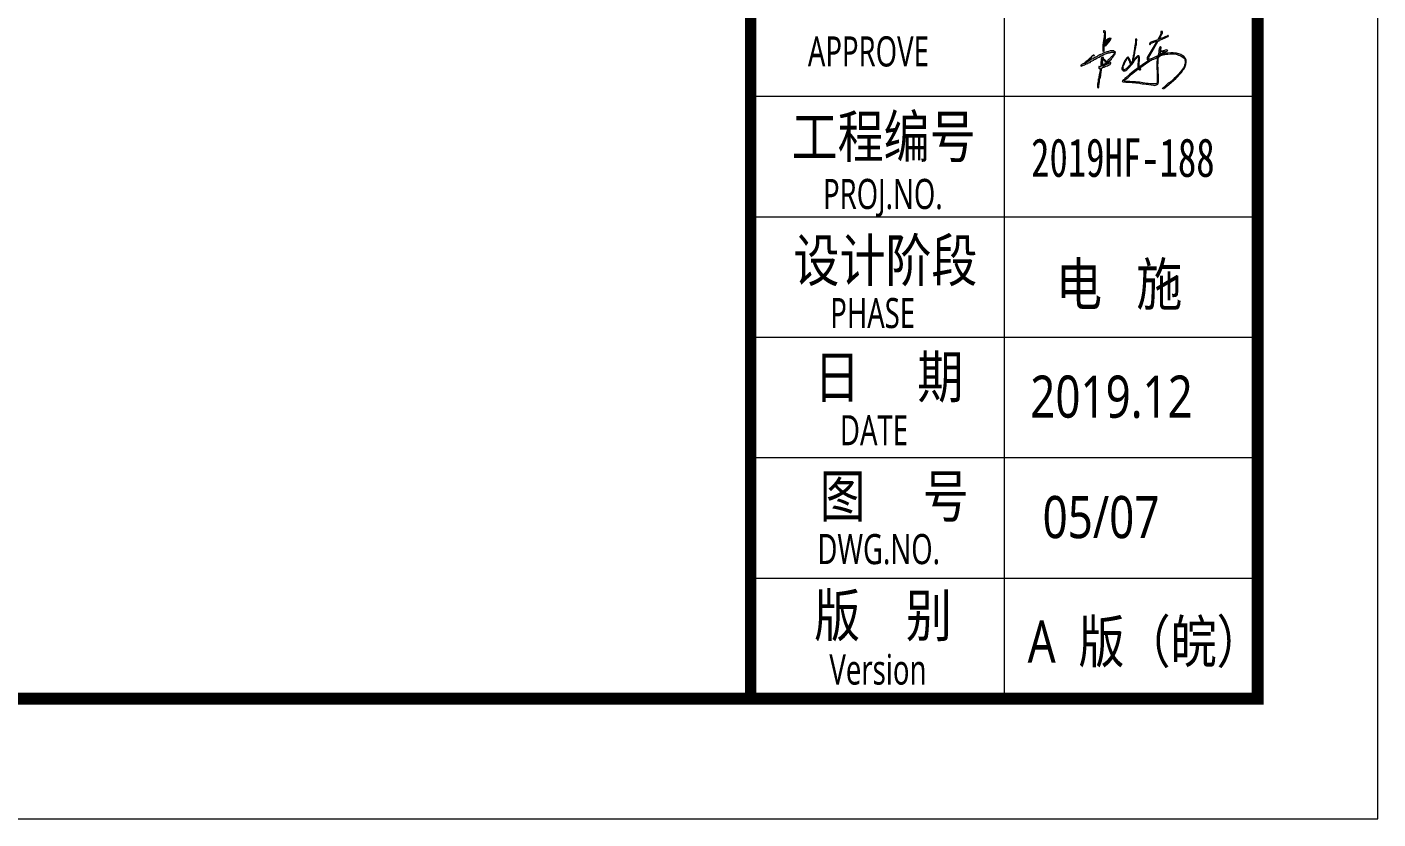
# Model space of a CAD drawing. Header units: inches. Extents: x -3272461 to -2504170, y 403793 to 1071042.
# Drawn here: x -2957529 to -2940702, y 638131 to 647993 of the extents above; entities that cross this region are included whole.
import ezdxf
from ezdxf.enums import TextEntityAlignment as Align

# ---------------------------------------------------------------- set-up
doc = ezdxf.new("R2010")
doc.units = ezdxf.units.IN
doc.header["$LTSCALE"] = 1000
doc.header["$MEASUREMENT"] = 0
doc.linetypes.add('LENGSHUI', pattern=[22, 20, -1, 0, -1])
doc.layers.get('0').update_dxf_attribs({"lineweight": 18})
for name, color, linetype, lineweight in [('0-TK', 4, 'Continuous', 18), ('00签名', 7, 'LENGSHUI', 18), ('PUB_TITLE', 153, 'Continuous', 18), ('图签文字', 4, 'Continuous', 18)]:
    doc.layers.add(name, color=color, linetype=linetype, lineweight=lineweight)
doc.styles.add('-黑体', font='', dxfattribs={"width": 0.7})
doc.styles.add('建筑图签-黑', font='', dxfattribs={"width": 0.7})
doc.styles.get('-黑体').set_extended_font_data('微软雅黑')
doc.styles.get('建筑图签-黑').set_extended_font_data('黑体')

msp = doc.modelspace()

# ---------------------------------------------------------------- hatches: boundary and pattern name
at = {"layer": '00签名', "linetype": 'Continuous'}
h = msp.add_hatch(color=256, dxfattribs=at)
edge = h.paths.add_edge_path(flags=0)
edge.add_arc((-2944113.8, 647697.3), 12.6, 162.8312, 244.10055, ccw=False)
edge.add_line((-2944125.8, 647701), (-2944125.8, 647726.5))
edge.add_line((-2944125.8, 647726.5), (-2944125.4, 647743.3))
edge.add_line((-2944125.4, 647743.3), (-2944125.4, 647766))
edge.add_line((-2944125.4, 647766), (-2944115.7, 647823.6))
edge.add_line((-2944115.7, 647823.6), (-2944106.5, 647870.1))
edge.add_line((-2944106.5, 647870.1), (-2944105.6, 647925.5))
edge.add_line((-2944105.6, 647925.5), (-2944108.7, 647928.6))
edge.add_line((-2944108.7, 647928.6), (-2944111.1, 647922.3))
edge.add_line((-2944111.1, 647922.3), (-2944116.6, 647923.1))
edge.add_line((-2944116.6, 647923.1), (-2944115.8, 647949.2))
edge.add_arc((-2944112.5, 647938), 11.7, 4.53423, 106.73752, ccw=False)
edge.add_line((-2944100.8, 647938.9), (-2944098.5, 647923.9))
edge.add_line((-2944098.5, 647923.9), (-2944099.2, 647863.9))
edge.add_line((-2944099.2, 647863.9), (-2944099.2, 647851.2))
edge.add_line((-2944099.2, 647851.2), (-2944105.6, 647824.4))
edge.add_line((-2944105.6, 647824.4), (-2944112.7, 647794.4))
edge.add_line((-2944112.7, 647794.4), (-2944112.8, 647792.5))
edge.add_line((-2944112.8, 647792.5), (-2944106.1, 647791.9))
edge.add_line((-2944106.1, 647791.9), (-2944100.2, 647807))
edge.add_line((-2944100.2, 647807), (-2944095.1, 647820.4))
edge.add_line((-2944095.1, 647820.4), (-2944087.8, 647829.7))
edge.add_line((-2944087.8, 647829.7), (-2944063, 647848.3))
edge.add_line((-2944063, 647848.3), (-2944038.5, 647856.9))
edge.add_line((-2944038.5, 647856.9), (-2944030, 647852.6))
edge.add_line((-2944030, 647852.6), (-2944038.9, 647828.2))
edge.add_line((-2944038.9, 647828.2), (-2944058.3, 647803))
edge.add_line((-2944058.3, 647803), (-2944083.1, 647776.7))
edge.add_line((-2944083.1, 647776.7), (-2944099.8, 647756.1))
edge.add_arc((-2944098.1, 647764.3), 8.36, 172.35772, 258.29772, ccw=False)
edge.add_line((-2944106.4, 647765.4), (-2944074.2, 647800.3))
edge.add_line((-2944074.2, 647800.3), (-2944067.2, 647811.5))
edge.add_line((-2944067.2, 647811.5), (-2944062.6, 647819.7))
edge.add_line((-2944062.6, 647819.7), (-2944059.5, 647826.3))
edge.add_line((-2944059.5, 647826.3), (-2944054.4, 647832.5))
edge.add_line((-2944054.4, 647832.5), (-2944048.2, 647837.1))
edge.add_line((-2944048.2, 647837.1), (-2944043.1, 647839.1))
edge.add_line((-2944043.1, 647839.1), (-2944043.7, 647840.8))
edge.add_line((-2944043.7, 647840.8), (-2944045.1, 647842.2))
edge.add_line((-2944045.1, 647842.2), (-2944047.7, 647842.9))
edge.add_line((-2944047.7, 647842.9), (-2944050.6, 647842.5))
edge.add_line((-2944050.6, 647842.5), (-2944054, 647840.5))
edge.add_line((-2944054, 647840.5), (-2944054.8, 647838.4))
edge.add_line((-2944054.8, 647838.4), (-2944056.7, 647835.9))
edge.add_line((-2944056.7, 647835.9), (-2944059.5, 647835.7))
edge.add_line((-2944059.5, 647835.7), (-2944064.1, 647835.7))
edge.add_line((-2944064.1, 647835.7), (-2944065.4, 647835.1))
edge.add_line((-2944065.4, 647835.1), (-2944065.4, 647833.2))
edge.add_line((-2944065.4, 647833.2), (-2944065.2, 647831.5))
edge.add_line((-2944065.2, 647831.5), (-2944066.2, 647829.8))
edge.add_line((-2944066.2, 647829.8), (-2944068.6, 647829.8))
edge.add_line((-2944068.6, 647829.8), (-2944070.9, 647830))
edge.add_line((-2944070.9, 647830), (-2944072.6, 647828.5))
edge.add_line((-2944072.6, 647828.5), (-2944074.7, 647825.1))
edge.add_line((-2944074.7, 647825.1), (-2944075.7, 647824.3))
edge.add_line((-2944075.7, 647824.3), (-2944077.2, 647823))
edge.add_line((-2944077.2, 647823), (-2944079.1, 647819.9))
edge.add_line((-2944079.1, 647819.9), (-2944081.2, 647818.2))
edge.add_line((-2944081.2, 647818.2), (-2944083.1, 647816.1))
edge.add_line((-2944083.1, 647816.1), (-2944084.6, 647814.4))
edge.add_line((-2944084.6, 647814.4), (-2944088.4, 647811.6))
edge.add_line((-2944088.4, 647811.6), (-2944089.9, 647809.7))
edge.add_line((-2944089.9, 647809.7), (-2944092.4, 647805.1))
edge.add_line((-2944092.4, 647805.1), (-2944093.3, 647803.6))
edge.add_line((-2944093.3, 647803.6), (-2944095.6, 647798.9))
edge.add_line((-2944095.6, 647798.9), (-2944097.3, 647793.2))
edge.add_line((-2944097.3, 647793.2), (-2944098.3, 647790.3))
edge.add_line((-2944098.3, 647790.3), (-2944098.7, 647787.3))
edge.add_line((-2944098.7, 647787.3), (-2944099.4, 647785.9))
edge.add_line((-2944099.4, 647785.9), (-2944116, 647785.6))
edge.add_line((-2944116, 647785.6), (-2944115, 647778.2))
edge.add_line((-2944115, 647778.2), (-2944115.5, 647772))
edge.add_line((-2944115.5, 647772), (-2944116.1, 647765))
edge.add_line((-2944116.1, 647765), (-2944115.8, 647761.2))
edge.add_line((-2944115.8, 647761.2), (-2944117.7, 647757.2))
edge.add_line((-2944117.7, 647757.2), (-2944118.5, 647754.5))
edge.add_line((-2944118.5, 647754.5), (-2944117.2, 647749.1))
edge.add_line((-2944117.2, 647749.1), (-2944116.9, 647745.9))
edge.add_line((-2944116.9, 647745.9), (-2944116.3, 647742.7))
edge.add_line((-2944116.3, 647742.7), (-2944115.8, 647740))
edge.add_line((-2944115.8, 647740), (-2944115, 647735.1))
edge.add_line((-2944115, 647735.1), (-2944115.8, 647730.6))
edge.add_line((-2944115.8, 647730.6), (-2944116.6, 647727.9))
edge.add_line((-2944116.6, 647727.9), (-2944118.5, 647724.4))
edge.add_line((-2944118.5, 647724.4), (-2944118.5, 647719.8))
edge.add_line((-2944118.5, 647719.8), (-2944118.5, 647715.8))
edge.add_line((-2944118.5, 647715.8), (-2944117.7, 647710.9))
edge.add_line((-2944117.7, 647710.9), (-2944117.2, 647705))
edge.add_line((-2944117.2, 647705), (-2944115.5, 647699.1))
edge.add_line((-2944115.5, 647699.1), (-2944115.3, 647693.2))
edge.add_line((-2944115.3, 647693.2), (-2944113.9, 647688.3))
edge.add_line((-2944113.9, 647688.3), (-2944115.5, 647686.2))
edge.add_line((-2944115.5, 647686.2), (-2944119.3, 647686))
for points in [[(-2943720.1, 647842.9), (-2943722.6, 647839.9), (-2943722.6, 647835.3), (-2943721.6, 647829.8), (-2943721.1, 647825.3), (-2943721.1, 647819.3), (-2943721.1, 647814.7), (-2943721.1, 647809.2), (-2943721.6, 647801.2), (-2943723.1, 647792.6), (-2943724.1, 647786.6), (-2943724.6, 647782.1), (-2943726.1, 647776), (-2943727.1, 647770), (-2943729.2, 647761), (-2943731.2, 647753.4), (-2943732.7, 647746.9), (-2943733.7, 647739.9), (-2943733.7, 647732.3), (-2943733.7, 647725.8), (-2943735.2, 647719.3), (-2943736.7, 647712.2), (-2943738.2, 647704.2), (-2943738.7, 647699.7), (-2943739.7, 647694.1), (-2943740.7, 647686.1), (-2943743.2, 647679.6), (-2943743.7, 647674.5), (-2943744.2, 647668), (-2943745.2, 647662.5), (-2943748.2, 647648.4), (-2943750, 647640.3), (-2943750, 647633.9), (-2943750.9, 647625.8), (-2943752.7, 647615.9), (-2943754.5, 647605.1), (-2943759.9, 647594.2), (-2943759.9, 647582.5), (-2943760.8, 647572.6), (-2943763.5, 647562.7), (-2943768, 647552.7), (-2943768, 647546.4), (-2943771.7, 647541.9), (-2943775.3, 647549.1), (-2943778.9, 647556.3), (-2943783.4, 647566.3), (-2943789.7, 647578), (-2943793.3, 647587.9), (-2943799.6, 647600.6), (-2943807.8, 647613.2), (-2943811.4, 647619.5), (-2943814.1, 647621.3), (-2943819.5, 647618.6), (-2943825.8, 647613.2), (-2943833.1, 647606.9), (-2943840.3, 647596.9), (-2943846.6, 647587), (-2943851.1, 647578.9), (-2943857.4, 647568.1), (-2943862, 647560.8), (-2943866.5, 647550.9), (-2943871.9, 647538.3), (-2943875.5, 647527.5), (-2943880, 647516.6), (-2943884.5, 647506.7), (-2943885.4, 647500.4), (-2943889, 647491.4), (-2943890.8, 647484.1), (-2943890.8, 647477.8), (-2943893.6, 647467.9), (-2943889.9, 647458.9), (-2943880, 647454.4), (-2943876.4, 647449), (-2943866.5, 647448.1), (-2943858.3, 647448.1), (-2943851.1, 647449), (-2943842.1, 647451.7), (-2943829.4, 647460.7), (-2943819.5, 647472.4), (-2943798.7, 647492.3), (-2943780.7, 647513.9), (-2943768, 647525.7), (-2943749.1, 647550.9), (-2943742.8, 647564.5), (-2943735.5, 647575.3), (-2943721.1, 647595.1), (-2943707.5, 647607.8), (-2943698.5, 647616.8), (-2943686.8, 647620.4), (-2943685.9, 647615.9), (-2943685.9, 647605.1), (-2943685.9, 647593.3), (-2943687.7, 647579.8), (-2943688.6, 647567.2), (-2943690.4, 647554.5), (-2943691.3, 647540.1), (-2943694, 647528.4), (-2943694, 647519.3), (-2943694, 647507.6), (-2943694.9, 647492.3), (-2943694.9, 647482.3), (-2943694.9, 647477.8), (-2943694, 647474.2), (-2943686.8, 647467.9), (-2943682.3, 647464.3), (-2943674.1, 647461.6), (-2943667.8, 647459.8), (-2943666, 647459.8), (-2943664.2, 647459.8), (-2943667.8, 647463.4), (-2943664.2, 647463.4), (-2943657.9, 647463.4), (-2943654.3, 647464.3), (-2943654.3, 647470.6), (-2943660.6, 647470.6), (-2943666, 647470.6), (-2943672.3, 647473.3), (-2943675.9, 647482.3), (-2943677.7, 647489.6), (-2943677.7, 647496.8), (-2943677.7, 647505.8), (-2943676.8, 647513.9), (-2943676.8, 647529.3), (-2943676.8, 647539.2), (-2943676.8, 647546.4), (-2943674.1, 647570.8), (-2943674.1, 647581.6), (-2943673.2, 647606), (-2943673.2, 647614.1), (-2943675.9, 647626.7), (-2943677.7, 647632.1), (-2943682.3, 647633), (-2943685.9, 647633), (-2943692.2, 647633), (-2943697.6, 647632.1), (-2943703, 647628.5), (-2943706.6, 647624.9), (-2943709.3, 647623.1), (-2943717.5, 647615), (-2943720.2, 647611.4), (-2943722, 647608.7), (-2943727.4, 647601.5), (-2943733.7, 647594.2), (-2943733.7, 647592.4), (-2943738.2, 647586.1), (-2943742.8, 647579.8), (-2943746.4, 647575.3), (-2943749.1, 647571.7), (-2943753.6, 647566.3), (-2943757.2, 647560.8), (-2943759.9, 647550.9), (-2943763.5, 647544.6), (-2943771.7, 647533.8), (-2943778, 647528.4), (-2943784.3, 647523.9), (-2943790.6, 647518.4), (-2943800.6, 647510.3), (-2943805.1, 647504.9), (-2943815, 647495.9), (-2943831.3, 647481.4), (-2943839.4, 647473.3), (-2943846.6, 647469.7), (-2943855.6, 647464.3), (-2943860.1, 647461.6), (-2943865.6, 647460.7), (-2943869.2, 647460.7), (-2943871.9, 647466.1), (-2943875.5, 647469.7), (-2943877.3, 647473.3), (-2943878.2, 647476.9), (-2943877.3, 647482.3), (-2943873.7, 647483.2), (-2943874.6, 647493.2), (-2943875.5, 647499.5), (-2943874.6, 647505.8), (-2943871, 647512.1), (-2943868.3, 647517.5), (-2943865.6, 647526.6), (-2943861.1, 647534.7), (-2943858.3, 647541), (-2943856.5, 647547.3), (-2943851.1, 647556.3), (-2943846.6, 647566.3), (-2943842.1, 647573.5), (-2943837.6, 647574.4), (-2943834.9, 647585.2), (-2943831.3, 647593.3), (-2943824.9, 647598.7), (-2943815.9, 647604.2), (-2943811.4, 647603.3), (-2943809.6, 647598.7), (-2943809.6, 647591.5), (-2943808.7, 647585.2), (-2943806, 647578), (-2943802.4, 647572.6), (-2943798.7, 647568.1), (-2943798.7, 647560.8), (-2943796.9, 647554.5), (-2943794.2, 647550.9), (-2943792.4, 647546.4), (-2943789.7, 647540.1), (-2943788.8, 647532.9), (-2943784.3, 647532), (-2943781.6, 647532), (-2943776, 647530.5), (-2943771.7, 647533.8), (-2943764.3, 647543.9), (-2943759.9, 647550.9), (-2943758.9, 647554.7), (-2943757.7, 647560.9), (-2943753.6, 647566.3), (-2943749.1, 647571.7), (-2943752.4, 647577.2), (-2943750.3, 647582.9), (-2943749.6, 647584.3), (-2943745.6, 647598.3), (-2943742.8, 647604.5), (-2943742.2, 647611.2), (-2943740.2, 647618.2), (-2943739.7, 647623.6), (-2943738.2, 647633.1), (-2943735.7, 647642.5), (-2943735.5, 647648.4), (-2943733.3, 647657.7), (-2943731.2, 647663.3), (-2943730.6, 647673), (-2943729.7, 647686.3), (-2943727.2, 647699.7), (-2943724.7, 647707.6), (-2943720.7, 647718.1), (-2943717.7, 647734.5), (-2943717, 647748.9), (-2943716.4, 647757.7), (-2943713.3, 647764.6), (-2943711.4, 647777.2), (-2943708.3, 647790.3), (-2943708.9, 647810.4), (-2943707, 647824.8), (-2943707, 647836.7), (-2943707, 647842.3)], [(-2943372.8, 647223.5), (-2943331.4, 647255.3), (-2943221.4, 647353), (-2943150.3, 647428.3), (-2943132.4, 647454.2), (-2943118.3, 647473.3), (-2943109.9, 647489.6), (-2943095.8, 647527.2), (-2943090.8, 647554.1), (-2943089.6, 647579.4), (-2943093.6, 647594), (-2943110.7, 647617.2), (-2943121.1, 647628.7), (-2943131.6, 647635.1), (-2943143.5, 647642.1), (-2943156, 647649.6), (-2943170.9, 647655), (-2943183.3, 647657.5), (-2943199.8, 647662.5), (-2943213.7, 647666), (-2943236.1, 647668.9), (-2943253.5, 647670.9), (-2943281.9, 647670.9), (-2943319.7, 647667.5), (-2943347.1, 647666), (-2943356.1, 647661), (-2943372.5, 647658), (-2943393.4, 647648.6), (-2943406.8, 647646.1), (-2943385.4, 647661), (-2943359, 647673.4), (-2943349.6, 647683.9), (-2943343.1, 647687.4), (-2943330.7, 647690.8), (-2943323.7, 647695.3), (-2943321.7, 647699.8), (-2943329.2, 647706.3), (-2943336.1, 647710.7), (-2943352.1, 647706.3), (-2943360.5, 647702.3), (-2943366, 647697.3), (-2943377.5, 647694.8), (-2943390.4, 647693.3), (-2943408.8, 647693.3), (-2943413.5, 647697.9), (-2943407.8, 647706.6), (-2943406.6, 647721.7), (-2943403.4, 647733), (-2943402.8, 647740.5), (-2943409.1, 647745.5), (-2943414.1, 647747.4), (-2943419.1, 647741.1), (-2943424.2, 647731.1), (-2943426.7, 647723.6), (-2943427.9, 647713.5), (-2943429.8, 647699.1), (-2943429.8, 647690.3), (-2943430.4, 647680.3), (-2943432.9, 647672.1), (-2943436.1, 647663.4), (-2943438, 647654.6), (-2943440.5, 647645.8), (-2943444.2, 647632), (-2943444.2, 647622.6), (-2943447.4, 647613.8), (-2943450.5, 647603.8), (-2943454.3, 647591.2), (-2943456.2, 647545.3), (-2943458.5, 647519.4), (-2943457.4, 647494.6), (-2943457.4, 647471), (-2943454, 647439.4), (-2943452.9, 647413.5), (-2943450.6, 647393.2), (-2943450.6, 647367.3), (-2943451.7, 647329), (-2943454, 647308.8), (-2943455.2, 647294.1), (-2943461.8, 647289.6), (-2943469.6, 647285.7), (-2943479.1, 647285.2), (-2943498.5, 647285.2), (-2943517.4, 647285.7), (-2943539.7, 647285.7), (-2943563.6, 647289.1), (-2943585.2, 647291.8), (-2943673.6, 647307.3), (-2943696.7, 647307.3), (-2943722.7, 647308.7), (-2943757, 647311.5), (-2943791.4, 647312.9), (-2943827.8, 647315), (-2943849.6, 647319.3), (-2943863.6, 647320.7), (-2943842.5, 647343.8), (-2943816.6, 647362), (-2943793.5, 647385.8), (-2943770.3, 647404.7), (-2943693.8, 647468.4), (-2943657.1, 647491.9), (-2943597.8, 647535.5), (-2943542, 647571.9), (-2943528.9, 647579.7), (-2943513.3, 647589.5), (-2943492.8, 647594.3), (-2943465.6, 647606.5), (-2943454.4, 647615.7), (-2943448.5, 647619.6), (-2943444.2, 647621.7), (-2943444.2, 647632.4), (-2943422.2, 647645.4), (-2943409.7, 647655.3), (-2943385.1, 647669.9), (-2943370.9, 647678.5), (-2943364.9, 647683.7), (-2943361, 647686.3), (-2943368.3, 647687.2), (-2943376.1, 647684.6), (-2943384.7, 647684.2), (-2943401.5, 647686.7), (-2943411, 647686.7), (-2943414.9, 647677.3), (-2943417, 647665.2), (-2943420.1, 647656.6), (-2943423.9, 647647.1), (-2943426.9, 647642.4), (-2943451.5, 647631.6), (-2943458.4, 647627.7), (-2943466.6, 647624.3), (-2943475.2, 647619.9), (-2943490.8, 647613.1), (-2943505, 647605.7), (-2943516.2, 647600.1), (-2943527.9, 647596.2), (-2943536.5, 647592.8), (-2943547.7, 647591.9), (-2943557.2, 647593.7), (-2943565.8, 647596.2), (-2943566.2, 647598.8), (-2943557.2, 647619.1), (-2943516.4, 647689.3), (-2943442.5, 647812.8), (-2943434.6, 647819.4), (-2943427.9, 647822.7), (-2943423.5, 647829), (-2943409.6, 647835.3), (-2943388.4, 647843), (-2943343.6, 647864.1), (-2943327.7, 647870.9), (-2943317.6, 647877.1), (-2943311.3, 647883.9), (-2943315.6, 647888.7), (-2943319, 647887.7), (-2943322.4, 647884.4), (-2943328.2, 647880), (-2943343.1, 647875.7), (-2943353.7, 647869.9), (-2943364.8, 647864.1), (-2943375.8, 647860.3), (-2943390.8, 647855.5), (-2943399, 647852.6), (-2943410.5, 647848.7), (-2943420.1, 647845.9), (-2943425.9, 647844.4), (-2943429.8, 647843.9), (-2943408.6, 647878.1), (-2943399.9, 647897.3), (-2943393.2, 647910.3), (-2943387.9, 647914.2), (-2943384.5, 647923.3), (-2943384.5, 647933), (-2943387.6, 647937.4), (-2943407.9, 647936), (-2943407, 647929.4), (-2943404.6, 647925.1), (-2943403.7, 647920.9), (-2943405.1, 647915.7), (-2943407, 647911.4), (-2943408.4, 647907.2), (-2943429.2, 647864.1), (-2943435.8, 647853.2), (-2943441.1, 647841.4), (-2943444.8, 647834.8), (-2943530, 647804), (-2943537.6, 647799.3), (-2943542.4, 647797.4), (-2943545.7, 647788.9), (-2943549.6, 647783.2), (-2943546, 647779.8), (-2943543, 647777.5), (-2943538.3, 647775.9), (-2943535, 647778.2), (-2943536, 647783.5), (-2943533.7, 647787.5), (-2943450.6, 647821.4), (-2943575.3, 647611.7), (-2943578.8, 647600.2), (-2943578.1, 647595), (-2943578.1, 647590.9), (-2943577.7, 647587.2), (-2943573.6, 647584.6), (-2943568.4, 647582.4), (-2943561.7, 647581.7), (-2943553.2, 647580.9), (-2943548.4, 647580.5), (-2943547.3, 647578.3), (-2943580.9, 647558.5), (-2943635.1, 647524), (-2943734.4, 647451.9), (-2943794.2, 647404), (-2943844.1, 647359.7), (-2943853.3, 647353), (-2943860, 647343.9), (-2943867.5, 647336.3), (-2943880, 647328), (-2943886.7, 647322.1), (-2943884.2, 647315.4), (-2943881.7, 647311.3), (-2943870.8, 647309.6), (-2943842.4, 647307.1), (-2943798.9, 647304.6), (-2943762.1, 647302.9), (-2943737.9, 647300.4), (-2943719.5, 647298.7), (-2943696.1, 647296.2), (-2943672.6, 647294.6), (-2943660.1, 647291.2), (-2943640.9, 647287), (-2943618.3, 647285.4), (-2943591.5, 647279.5), (-2943555.6, 647276.2), (-2943527.1, 647271.2), (-2943497.9, 647269.5), (-2943480.3, 647266.1), (-2943461.9, 647271.2), (-2943446, 647280.3), (-2943441, 647289.5), (-2943436.8, 647304.6), (-2943436.8, 647321.3), (-2943436, 647354.7), (-2943436, 647383.1), (-2943436.8, 647399.8), (-2943440.2, 647421.6), (-2943441, 647441.6), (-2943441, 647462.5), (-2943441, 647475.1), (-2943444.4, 647512.7), (-2943441.9, 647545.2), (-2943440.2, 647592.9), (-2943435.2, 647610.4), (-2943432.7, 647623.8), (-2943410.1, 647637.2), (-2943378.3, 647645.5), (-2943359.1, 647651.4), (-2943339, 647654.7), (-2943319.8, 647656.4), (-2943292.2, 647659.7), (-2943267.1, 647660.6), (-2943243.7, 647658.9), (-2943215.2, 647653.9), (-2943201.9, 647652.2), (-2943185.1, 647643.9), (-2943166.7, 647638), (-2943154.2, 647630.5), (-2943130.8, 647617.1), (-2943118.2, 647603.7), (-2943109.9, 647595.4), (-2943107.4, 647585.4), (-2943104.9, 647571.2), (-2943104.9, 647555.3), (-2943104.9, 647545.2), (-2943107.4, 647530.2), (-2943111.6, 647516.8), (-2943116.6, 647502.6), (-2943125.8, 647483.4), (-2943136.6, 647469.2), (-2943160.8, 647434.1), (-2943189.3, 647401.1), (-2943202.9, 647389.1), (-2943213.4, 647375.6), (-2943238.9, 647353), (-2943252.4, 647341), (-2943262.9, 647329), (-2943282.4, 647311), (-2943314, 647293), (-2943368, 647239), (-2943390.4, 647223.5)], [(-2944260.7, 647622.2), (-2944263.1, 647625.2), (-2944270.9, 647626.4), (-2944274.5, 647625.2), (-2944275.7, 647620.4), (-2944280.5, 647613.8), (-2944283.5, 647608.4), (-2944291.3, 647603.6), (-2944296.1, 647600), (-2944302.7, 647594.6), (-2944307.5, 647589.2), (-2944311.1, 647586.2), (-2944317.1, 647581.4), (-2944321.3, 647577.8), (-2944329.7, 647570.6), (-2944327.5, 647573.2), (-2944333.6, 647566.5), (-2944340.3, 647561.8), (-2944345.7, 647557.1), (-2944348.4, 647553), (-2944353.1, 647549.7), (-2944358.5, 647543.6), (-2944361.9, 647540.9), (-2944367.3, 647537.5), (-2944374, 647533.5), (-2944385.5, 647529.5), (-2944392.2, 647526.8), (-2944396.2, 647524.1), (-2944401, 647520), (-2944403, 647517.3), (-2944404.3, 647513.3), (-2944404.3, 647508.6), (-2944398.3, 647505.2), (-2944388.2, 647508.6), (-2944381.4, 647514), (-2944371.3, 647516.7), (-2944354.5, 647520.7), (-2944349.1, 647526.8), (-2944340.3, 647531.5), (-2944330.9, 647534.8), (-2944318.1, 647540.9), (-2944307.3, 647547), (-2944285.8, 647553), (-2944277, 647561.8), (-2944264.2, 647571.9), (-2944243.4, 647581.3), (-2944235.3, 647587.3), (-2944224.5, 647594.1), (-2944205, 647604.8), (-2944194.2, 647609.6), (-2944176.7, 647619), (-2944157.1, 647629.1), (-2944146.4, 647634.5), (-2944139, 647639.2), (-2944130.9, 647643.2), (-2944115.4, 647651.3), (-2944094.5, 647659.4), (-2944070.3, 647666.1), (-2944059.5, 647670.1), (-2944046.7, 647673.5), (-2944039.3, 647674.8), (-2944029.8, 647677.5), (-2944021.1, 647678.9), (-2944010.3, 647678.9), (-2943995.5, 647678.9), (-2943988.1, 647677.5), (-2943986.7, 647670.8), (-2943989.4, 647662.7), (-2943993.5, 647654.7), (-2943998.9, 647646.6), (-2944005.6, 647637.8), (-2944010.3, 647632.4), (-2944016.4, 647626.4), (-2944023.8, 647621), (-2944029.2, 647614.9), (-2944039.3, 647606.2), (-2944042.6, 647602.8), (-2944048, 647596.8), (-2944052.1, 647592.7), (-2944057.5, 647588), (-2944066.2, 647580.6), (-2944072.3, 647573.9), (-2944078.3, 647565.8), (-2944088.4, 647568.4), (-2944091.8, 647572.1), (-2944096.1, 647575.7), (-2944101.7, 647581.7), (-2944109, 647589), (-2944115.3, 647594), (-2944121.3, 647599.9), (-2944120, 647606.9), (-2944121.3, 647615.2), (-2944128.6, 647615.5), (-2944136.9, 647615.5), (-2944143.2, 647614.2), (-2944146.2, 647608.2), (-2944146.6, 647604.9), (-2944148.2, 647597.3), (-2944149.9, 647588), (-2944150.9, 647583.3), (-2944151.5, 647578), (-2944151.5, 647572.1), (-2944151.5, 647565.8), (-2944152.9, 647559.4), (-2944153.5, 647551.5), (-2944153.2, 647545.8), (-2944153.2, 647539.9), (-2944153.5, 647533.9), (-2944155.2, 647525.3), (-2944156.2, 647518.3), (-2944156.9, 647501.2), (-2944158.7, 647498.3), (-2944162.9, 647498.3), (-2944171.2, 647498.3), (-2944176, 647500), (-2944178.4, 647500), (-2944180.2, 647495.9), (-2944180.2, 647491.1), (-2944179, 647485.7), (-2944178.4, 647480.4), (-2944174.2, 647476.8), (-2944168.2, 647475.6), (-2944164.7, 647475), (-2944157.5, 647478.6), (-2944161.5, 647459.6), (-2944163.9, 647452), (-2944163.9, 647444.5), (-2944167.6, 647435.6), (-2944168.6, 647424.3), (-2944169.5, 647417.7), (-2944172.8, 647407.8), (-2944174.7, 647401.7), (-2944176.1, 647393.3), (-2944176.4, 647383.8), (-2944179.3, 647374.3), (-2944181.1, 647363.6), (-2944184.1, 647349.4), (-2944187.1, 647341.7), (-2944187.7, 647331), (-2944187.7, 647320.9), (-2944189.4, 647310.3), (-2944191.8, 647303.2), (-2944193, 647295.5), (-2944194.2, 647283), (-2944196, 647268.8), (-2944196.6, 647261.7), (-2944197.1, 647252.2), (-2944197.7, 647243.3), (-2944197.7, 647239.7), (-2944193.6, 647238.5), (-2944189.4, 647237.4), (-2944186.5, 647237.4), (-2944181.1, 647237.9), (-2944178.8, 647242.1), (-2944179.9, 647245.1), (-2944179.9, 647251), (-2944178.8, 647259.3), (-2944176.4, 647267.6), (-2944178.2, 647277.1), (-2944175.8, 647286.6), (-2944172.8, 647308.5), (-2944172.8, 647319.2), (-2944169.3, 647329.2), (-2944166.3, 647348.8), (-2944160.4, 647363), (-2944159.2, 647370.7), (-2944156.8, 647379), (-2944155.6, 647389.1), (-2944154.4, 647398), (-2944152.7, 647412.8), (-2944151.5, 647424.1), (-2944151.5, 647431.8), (-2944146.1, 647456.7), (-2944145.5, 647469.2), (-2944143.2, 647478), (-2944140.8, 647481.6), (-2944135.4, 647487.5), (-2944128.9, 647489.9), (-2944114.7, 647494.6), (-2944104.6, 647498.8), (-2944086.8, 647505.9), (-2944072, 647511.8), (-2944060.7, 647517.8), (-2944047.7, 647523.1), (-2944038.8, 647528.4), (-2944034.6, 647533.8), (-2944028.1, 647541.5), (-2944028.1, 647546.2), (-2944032.2, 647552.7), (-2944038.2, 647557.5), (-2944041.1, 647559.9), (-2944049.4, 647562.2), (-2944054.2, 647562.2), (-2944058.9, 647562.2), (-2944067.2, 647559.9), (-2944072.6, 647554.5), (-2944074.3, 647552.1), (-2944075.5, 647550.4), (-2944071.4, 647547.4), (-2944067.2, 647545.6), (-2944063.7, 647543.8), (-2944057.1, 647543.8), (-2944053.6, 647546.2), (-2944051.8, 647546.2), (-2944050, 647545), (-2944049.4, 647543.3), (-2944055.4, 647540.3), (-2944058.3, 647538.5), (-2944061.9, 647536.7), (-2944068.4, 647533.8), (-2944075.5, 647530.2), (-2944079.1, 647529), (-2944085, 647526.7), (-2944090.4, 647524.3), (-2944095.1, 647522.5), (-2944102.8, 647516.6), (-2944108.2, 647513), (-2944111.7, 647510.7), (-2944116.5, 647508.3), (-2944121.2, 647505.9), (-2944124.8, 647504.7), (-2944128.9, 647502.9), (-2944127.1, 647505.5), (-2944122.8, 647508.6), (-2944118.4, 647512.3), (-2944116, 647514.2), (-2944103.9, 647522.7), (-2944098.6, 647527.4), (-2944092.3, 647531.6), (-2944086.5, 647536.3), (-2944079.2, 647542.6), (-2944077.1, 647547.4), (-2944083.4, 647554.7), (-2944088.1, 647557.9), (-2944093.9, 647561.5), (-2944100.2, 647565.2), (-2944106, 647571), (-2944110.7, 647575.7), (-2944115.9, 647581), (-2944121.7, 647586.2), (-2944125.4, 647589.9), (-2944130.7, 647596.2), (-2944132.8, 647596.2), (-2944132.8, 647589.9), (-2944133.8, 647583.1), (-2944134.9, 647575.2), (-2944135.9, 647569.9), (-2944136.4, 647561), (-2944136.4, 647552.1), (-2944137, 647544.7), (-2944138.5, 647535.8), (-2944139.1, 647529), (-2944140.6, 647521.6), (-2944141.7, 647517.4), (-2944142.2, 647515.3), (-2944139.6, 647511.1), (-2944139.1, 647508.5), (-2944139.6, 647506.4), (-2944134.9, 647513.8), (-2944124.9, 647525.3), (-2944119.6, 647530.6), (-2944110.7, 647531.6), (-2944099.1, 647540.5), (-2944095.5, 647545.3), (-2944091.3, 647549.5), (-2944088.1, 647554.2), (-2944086.5, 647556.3), (-2944075.5, 647546.8), (-2944058.2, 647564.7), (-2944022.5, 647592.7), (-2944017.3, 647602.3), (-2944012.9, 647609.8), (-2944006.2, 647619.4), (-2943996.5, 647629.8), (-2943986.1, 647641), (-2943980.9, 647651.4), (-2943976.4, 647660.3), (-2943974.9, 647667), (-2943973.4, 647679.7), (-2943975.7, 647685.6), (-2943982.4, 647689.3), (-2943992.8, 647694.5), (-2943995.8, 647696.8), (-2944003.2, 647698.2), (-2944018.8, 647698.2), (-2944029.2, 647696.8), (-2944036.7, 647694.5), (-2944056.8, 647687.1), (-2944065.7, 647685.6), (-2944079.8, 647682.6), (-2944088.8, 647678.9), (-2944102.9, 647674.5), (-2944120, 647669.2), (-2944126.7, 647666.3), (-2944132.7, 647662.6), (-2944143.1, 647656.6), (-2944157.2, 647650.7), (-2944163.2, 647648.4), (-2944170.6, 647646.2), (-2944176.6, 647644), (-2944185.5, 647637.3), (-2944194.4, 647632.1), (-2944201.9, 647627.6), (-2944210, 647623.1), (-2944219, 647617.9), (-2944227.9, 647614.2), (-2944241.3, 647603.8), (-2944248, 647600.8), (-2944255.4, 647597.9), (-2944272.5, 647591.2), (-2944281.5, 647583), (-2944288.2, 647579.3), (-2944294.9, 647574.8), (-2944298.6, 647572.6), (-2944309, 647566.6), (-2944317.2, 647562.9), (-2944326.1, 647557), (-2944334.3, 647551), (-2944340.2, 647548.1), (-2944349.9, 647542.1), (-2944357.4, 647537.6), (-2944325.4, 647562.2), (-2944309.7, 647576.3), (-2944303, 647581.5), (-2944294.9, 647587.5)], [(-2944251.8, 647636.2), (-2944251.8, 647639.3), (-2944252, 647642.3), (-2944249.2, 647644.4), (-2944245.7, 647646.1), (-2944243.1, 647646.1), (-2944240, 647643.3), (-2944239, 647641.1), (-2944239, 647638.3), (-2944240.5, 647635.3), (-2944244.2, 647634.3), (-2944246.8, 647634.3), (-2944250.1, 647632.7)]]:
    msp.add_hatch(color=256, dxfattribs=at).paths.add_polyline_path(points, flags=0)

# ---------------------------------------------------------------- linework, layer by layer
at = {"layer": '0-TK'}
msp.add_lwpolyline([(-2948516.4, 639630.6, 144, 144, 0), (-2948516.4, 699630.6, 144, 144, 0)], format="xyseb", dxfattribs=at)
at = {"layer": '00签名', "linetype": 'Continuous'}
msp.add_lwpolyline([(-2944119.3, 647686, -0.3702553), (-2944125.8, 647701), (-2944125.8, 647726.5), (-2944125.4, 647743.3), (-2944125.4, 647766), (-2944115.7, 647823.6), (-2944106.5, 647870.1), (-2944105.6, 647925.5), (-2944108.7, 647928.6), (-2944111.1, 647922.3), (-2944116.6, 647923.1), (-2944115.8, 647949.2, -0.4780648), (-2944100.8, 647938.9), (-2944098.5, 647923.9), (-2944099.2, 647863.9), (-2944099.2, 647851.2), (-2944105.6, 647824.4), (-2944112.7, 647794.4), (-2944112.8, 647792.5), (-2944106.1, 647791.9), (-2944100.2, 647807), (-2944095.1, 647820.4), (-2944087.8, 647829.7), (-2944063, 647848.3), (-2944038.5, 647856.9), (-2944030, 647852.6), (-2944038.9, 647828.2), (-2944058.3, 647803), (-2944083.1, 647776.7), (-2944099.8, 647756.1, -0.3936081), (-2944106.4, 647765.4), (-2944074.2, 647800.3), (-2944067.2, 647811.5), (-2944062.6, 647819.7), (-2944059.5, 647826.3), (-2944054.4, 647832.5), (-2944048.2, 647837.1), (-2944043.1, 647839.1), (-2944043.7, 647840.8), (-2944045.1, 647842.2), (-2944047.7, 647842.9), (-2944050.6, 647842.5), (-2944054, 647840.5), (-2944054.8, 647838.4), (-2944056.7, 647835.9), (-2944059.5, 647835.7), (-2944064.1, 647835.7), (-2944065.4, 647835.1), (-2944065.4, 647833.2), (-2944065.2, 647831.5), (-2944066.2, 647829.8), (-2944068.6, 647829.8), (-2944070.9, 647830), (-2944072.6, 647828.5), (-2944074.7, 647825.1), (-2944075.7, 647824.3), (-2944077.2, 647823), (-2944079.1, 647819.9), (-2944081.2, 647818.2), (-2944083.1, 647816.1), (-2944084.6, 647814.4), (-2944088.4, 647811.6), (-2944089.9, 647809.7), (-2944092.4, 647805.1), (-2944093.3, 647803.6), (-2944095.6, 647798.9), (-2944097.3, 647793.2), (-2944098.3, 647790.3), (-2944098.7, 647787.3), (-2944099.4, 647785.9), (-2944116, 647785.6), (-2944115, 647778.2), (-2944115.5, 647772), (-2944116.1, 647765), (-2944115.8, 647761.2), (-2944117.7, 647757.2), (-2944118.5, 647754.5), (-2944117.2, 647749.1), (-2944116.9, 647745.9), (-2944116.3, 647742.7), (-2944115.8, 647740), (-2944115, 647735.1), (-2944115.8, 647730.6), (-2944116.6, 647727.9), (-2944118.5, 647724.4), (-2944118.5, 647719.8), (-2944118.5, 647715.8), (-2944117.7, 647710.9), (-2944117.2, 647705), (-2944115.5, 647699.1), (-2944115.3, 647693.2), (-2944113.9, 647688.3), (-2944115.5, 647686.2)], format="xyb", close=True, dxfattribs=at)
for points in [[(-2943720.1, 647842.9), (-2943722.6, 647839.9), (-2943722.6, 647835.3), (-2943721.6, 647829.8), (-2943721.1, 647825.3), (-2943721.1, 647819.3), (-2943721.1, 647814.7), (-2943721.1, 647809.2), (-2943721.6, 647801.2), (-2943723.1, 647792.6), (-2943724.1, 647786.6), (-2943724.6, 647782.1), (-2943726.1, 647776), (-2943727.1, 647770), (-2943729.2, 647761), (-2943731.2, 647753.4), (-2943732.7, 647746.9), (-2943733.7, 647739.9), (-2943733.7, 647732.3), (-2943733.7, 647725.8), (-2943735.2, 647719.3), (-2943736.7, 647712.2), (-2943738.2, 647704.2), (-2943738.7, 647699.7), (-2943739.7, 647694.1), (-2943740.7, 647686.1), (-2943743.2, 647679.6), (-2943743.7, 647674.5), (-2943744.2, 647668), (-2943745.2, 647662.5), (-2943748.2, 647648.4), (-2943750, 647640.3), (-2943750, 647633.9), (-2943750.9, 647625.8), (-2943752.7, 647615.9), (-2943754.5, 647605.1), (-2943759.9, 647594.2), (-2943759.9, 647582.5), (-2943760.8, 647572.6), (-2943763.5, 647562.7), (-2943768, 647552.7), (-2943768, 647546.4), (-2943771.7, 647541.9), (-2943775.3, 647549.1), (-2943778.9, 647556.3), (-2943783.4, 647566.3), (-2943789.7, 647578), (-2943793.3, 647587.9), (-2943799.6, 647600.6), (-2943807.8, 647613.2), (-2943811.4, 647619.5), (-2943814.1, 647621.3), (-2943819.5, 647618.6), (-2943825.8, 647613.2), (-2943833.1, 647606.9), (-2943840.3, 647596.9), (-2943846.6, 647587), (-2943851.1, 647578.9), (-2943857.4, 647568.1), (-2943862, 647560.8), (-2943866.5, 647550.9), (-2943871.9, 647538.3), (-2943875.5, 647527.5), (-2943880, 647516.6), (-2943884.5, 647506.7), (-2943885.4, 647500.4), (-2943889, 647491.4), (-2943890.8, 647484.1), (-2943890.8, 647477.8), (-2943893.6, 647467.9), (-2943889.9, 647458.9), (-2943880, 647454.4), (-2943876.4, 647449), (-2943866.5, 647448.1), (-2943858.3, 647448.1), (-2943851.1, 647449), (-2943842.1, 647451.7), (-2943829.4, 647460.7), (-2943819.5, 647472.4), (-2943798.7, 647492.3), (-2943780.7, 647513.9), (-2943768, 647525.7), (-2943749.1, 647550.9), (-2943742.8, 647564.5), (-2943735.5, 647575.3), (-2943721.1, 647595.1), (-2943707.5, 647607.8), (-2943698.5, 647616.8), (-2943686.8, 647620.4), (-2943685.9, 647615.9), (-2943685.9, 647605.1), (-2943685.9, 647593.3), (-2943687.7, 647579.8), (-2943688.6, 647567.2), (-2943690.4, 647554.5), (-2943691.3, 647540.1), (-2943694, 647528.4), (-2943694, 647519.3), (-2943694, 647507.6), (-2943694.9, 647492.3), (-2943694.9, 647482.3), (-2943694.9, 647477.8), (-2943694, 647474.2), (-2943686.8, 647467.9), (-2943682.3, 647464.3), (-2943674.1, 647461.6), (-2943667.8, 647459.8), (-2943666, 647459.8), (-2943664.2, 647459.8), (-2943667.8, 647463.4), (-2943664.2, 647463.4), (-2943657.9, 647463.4), (-2943654.3, 647464.3), (-2943654.3, 647470.6), (-2943660.6, 647470.6), (-2943666, 647470.6), (-2943672.3, 647473.3), (-2943675.9, 647482.3), (-2943677.7, 647489.6), (-2943677.7, 647496.8), (-2943677.7, 647505.8), (-2943676.8, 647513.9), (-2943676.8, 647529.3), (-2943676.8, 647539.2), (-2943676.8, 647546.4), (-2943674.1, 647570.8), (-2943674.1, 647581.6), (-2943673.2, 647606), (-2943673.2, 647614.1), (-2943675.9, 647626.7), (-2943677.7, 647632.1), (-2943682.3, 647633), (-2943685.9, 647633), (-2943692.2, 647633), (-2943697.6, 647632.1), (-2943703, 647628.5), (-2943706.6, 647624.9), (-2943709.3, 647623.1), (-2943717.5, 647615), (-2943720.2, 647611.4), (-2943722, 647608.7), (-2943727.4, 647601.5), (-2943733.7, 647594.2), (-2943733.7, 647592.4), (-2943738.2, 647586.1), (-2943742.8, 647579.8), (-2943746.4, 647575.3), (-2943749.1, 647571.7), (-2943753.6, 647566.3), (-2943757.2, 647560.8), (-2943759.9, 647550.9), (-2943763.5, 647544.6), (-2943771.7, 647533.8), (-2943778, 647528.4), (-2943784.3, 647523.9), (-2943790.6, 647518.4), (-2943800.6, 647510.3), (-2943805.1, 647504.9), (-2943815, 647495.9), (-2943831.3, 647481.4), (-2943839.4, 647473.3), (-2943846.6, 647469.7), (-2943855.6, 647464.3), (-2943860.1, 647461.6), (-2943865.6, 647460.7), (-2943869.2, 647460.7), (-2943871.9, 647466.1), (-2943875.5, 647469.7), (-2943877.3, 647473.3), (-2943878.2, 647476.9), (-2943877.3, 647482.3), (-2943873.7, 647483.2), (-2943874.6, 647493.2), (-2943875.5, 647499.5), (-2943874.6, 647505.8), (-2943871, 647512.1), (-2943868.3, 647517.5), (-2943865.6, 647526.6), (-2943861.1, 647534.7), (-2943858.3, 647541), (-2943856.5, 647547.3), (-2943851.1, 647556.3), (-2943846.6, 647566.3), (-2943842.1, 647573.5), (-2943837.6, 647574.4), (-2943834.9, 647585.2), (-2943831.3, 647593.3), (-2943824.9, 647598.7), (-2943815.9, 647604.2), (-2943811.4, 647603.3), (-2943809.6, 647598.7), (-2943809.6, 647591.5), (-2943808.7, 647585.2), (-2943806, 647578), (-2943802.4, 647572.6), (-2943798.7, 647568.1), (-2943798.7, 647560.8), (-2943796.9, 647554.5), (-2943794.2, 647550.9), (-2943792.4, 647546.4), (-2943789.7, 647540.1), (-2943788.8, 647532.9), (-2943784.3, 647532), (-2943781.6, 647532), (-2943776, 647530.5), (-2943771.7, 647533.8), (-2943764.3, 647543.9), (-2943759.9, 647550.9), (-2943758.9, 647554.7), (-2943757.7, 647560.9), (-2943753.6, 647566.3), (-2943749.1, 647571.7), (-2943752.4, 647577.2), (-2943750.3, 647582.9), (-2943749.6, 647584.3), (-2943745.6, 647598.3), (-2943742.8, 647604.5), (-2943742.2, 647611.2), (-2943740.2, 647618.2), (-2943739.7, 647623.6), (-2943738.2, 647633.1), (-2943735.7, 647642.5), (-2943735.5, 647648.4), (-2943733.3, 647657.7), (-2943731.2, 647663.3), (-2943730.6, 647673), (-2943729.7, 647686.3), (-2943727.2, 647699.7), (-2943724.7, 647707.6), (-2943720.7, 647718.1), (-2943717.7, 647734.5), (-2943717, 647748.9), (-2943716.4, 647757.7), (-2943713.3, 647764.6), (-2943711.4, 647777.2), (-2943708.3, 647790.3), (-2943708.9, 647810.4), (-2943707, 647824.8), (-2943707, 647836.7), (-2943707, 647842.3)], [(-2944260.7, 647622.2), (-2944263.1, 647625.2), (-2944270.9, 647626.4), (-2944274.5, 647625.2), (-2944275.7, 647620.4), (-2944280.5, 647613.8), (-2944283.5, 647608.4), (-2944291.3, 647603.6), (-2944296.1, 647600), (-2944302.7, 647594.6), (-2944307.5, 647589.2), (-2944311.1, 647586.2), (-2944317.1, 647581.4), (-2944321.3, 647577.8), (-2944329.7, 647570.6), (-2944327.5, 647573.2), (-2944333.6, 647566.5), (-2944340.3, 647561.8), (-2944345.7, 647557.1), (-2944348.4, 647553), (-2944353.1, 647549.7), (-2944358.5, 647543.6), (-2944361.9, 647540.9), (-2944367.3, 647537.5), (-2944374, 647533.5), (-2944385.5, 647529.5), (-2944392.2, 647526.8), (-2944396.2, 647524.1), (-2944401, 647520), (-2944403, 647517.3), (-2944404.3, 647513.3), (-2944404.3, 647508.6), (-2944398.3, 647505.2), (-2944388.2, 647508.6), (-2944381.4, 647514), (-2944371.3, 647516.7), (-2944354.5, 647520.7), (-2944349.1, 647526.8), (-2944340.3, 647531.5), (-2944330.9, 647534.8), (-2944318.1, 647540.9), (-2944307.3, 647547), (-2944285.8, 647553), (-2944277, 647561.8), (-2944264.2, 647571.9), (-2944243.4, 647581.3), (-2944235.3, 647587.3), (-2944224.5, 647594.1), (-2944205, 647604.8), (-2944194.2, 647609.6), (-2944176.7, 647619), (-2944157.1, 647629.1), (-2944146.4, 647634.5), (-2944139, 647639.2), (-2944130.9, 647643.2), (-2944115.4, 647651.3), (-2944094.5, 647659.4), (-2944070.3, 647666.1), (-2944059.5, 647670.1), (-2944046.7, 647673.5), (-2944039.3, 647674.8), (-2944029.8, 647677.5), (-2944021.1, 647678.9), (-2944010.3, 647678.9), (-2943995.5, 647678.9), (-2943988.1, 647677.5), (-2943986.7, 647670.8), (-2943989.4, 647662.7), (-2943993.5, 647654.7), (-2943998.9, 647646.6), (-2944005.6, 647637.8), (-2944010.3, 647632.4), (-2944016.4, 647626.4), (-2944023.8, 647621), (-2944029.2, 647614.9), (-2944039.3, 647606.2), (-2944042.6, 647602.8), (-2944048, 647596.8), (-2944052.1, 647592.7), (-2944057.5, 647588), (-2944066.2, 647580.6), (-2944072.3, 647573.9), (-2944078.3, 647565.8), (-2944088.4, 647568.4), (-2944091.8, 647572.1), (-2944096.1, 647575.7), (-2944101.7, 647581.7), (-2944109, 647589), (-2944115.3, 647594), (-2944121.3, 647599.9), (-2944120, 647606.9), (-2944121.3, 647615.2), (-2944128.6, 647615.5), (-2944136.9, 647615.5), (-2944143.2, 647614.2), (-2944146.2, 647608.2), (-2944146.6, 647604.9), (-2944148.2, 647597.3), (-2944149.9, 647588), (-2944150.9, 647583.3), (-2944151.5, 647578), (-2944151.5, 647572.1), (-2944151.5, 647565.8), (-2944152.9, 647559.4), (-2944153.5, 647551.5), (-2944153.2, 647545.8), (-2944153.2, 647539.9), (-2944153.5, 647533.9), (-2944155.2, 647525.3), (-2944156.2, 647518.3), (-2944156.9, 647501.2), (-2944158.7, 647498.3), (-2944162.9, 647498.3), (-2944171.2, 647498.3), (-2944176, 647500), (-2944178.4, 647500), (-2944180.2, 647495.9), (-2944180.2, 647491.1), (-2944179, 647485.7), (-2944178.4, 647480.4), (-2944174.2, 647476.8), (-2944168.2, 647475.6), (-2944164.7, 647475), (-2944157.5, 647478.6), (-2944161.5, 647459.6), (-2944163.9, 647452), (-2944163.9, 647444.5), (-2944167.6, 647435.6), (-2944168.6, 647424.3), (-2944169.5, 647417.7), (-2944172.8, 647407.8), (-2944174.7, 647401.7), (-2944176.1, 647393.3), (-2944176.4, 647383.8), (-2944179.3, 647374.3), (-2944181.1, 647363.6), (-2944184.1, 647349.4), (-2944187.1, 647341.7), (-2944187.7, 647331), (-2944187.7, 647320.9), (-2944189.4, 647310.3), (-2944191.8, 647303.2), (-2944193, 647295.5), (-2944194.2, 647283), (-2944196, 647268.8), (-2944196.6, 647261.7), (-2944197.1, 647252.2), (-2944197.7, 647243.3), (-2944197.7, 647239.7), (-2944193.6, 647238.5), (-2944189.4, 647237.4), (-2944186.5, 647237.4), (-2944181.1, 647237.9), (-2944178.8, 647242.1), (-2944179.9, 647245.1), (-2944179.9, 647251), (-2944178.8, 647259.3), (-2944176.4, 647267.6), (-2944178.2, 647277.1), (-2944175.8, 647286.6), (-2944172.8, 647308.5), (-2944172.8, 647319.2), (-2944169.3, 647329.2), (-2944166.3, 647348.8), (-2944160.4, 647363), (-2944159.2, 647370.7), (-2944156.8, 647379), (-2944155.6, 647389.1), (-2944154.4, 647398), (-2944152.7, 647412.8), (-2944151.5, 647424.1), (-2944151.5, 647431.8), (-2944146.1, 647456.7), (-2944145.5, 647469.2), (-2944143.2, 647478), (-2944140.8, 647481.6), (-2944135.4, 647487.5), (-2944128.9, 647489.9), (-2944114.7, 647494.6), (-2944104.6, 647498.8), (-2944086.8, 647505.9), (-2944072, 647511.8), (-2944060.7, 647517.8), (-2944047.7, 647523.1), (-2944038.8, 647528.4), (-2944034.6, 647533.8), (-2944028.1, 647541.5), (-2944028.1, 647546.2), (-2944032.2, 647552.7), (-2944038.2, 647557.5), (-2944041.1, 647559.9), (-2944049.4, 647562.2), (-2944054.2, 647562.2), (-2944058.9, 647562.2), (-2944067.2, 647559.9), (-2944072.6, 647554.5), (-2944074.3, 647552.1), (-2944075.5, 647550.4), (-2944071.4, 647547.4), (-2944067.2, 647545.6), (-2944063.7, 647543.8), (-2944057.1, 647543.8), (-2944053.6, 647546.2), (-2944051.8, 647546.2), (-2944050, 647545), (-2944049.4, 647543.3), (-2944055.4, 647540.3), (-2944058.3, 647538.5), (-2944061.9, 647536.7), (-2944068.4, 647533.8), (-2944075.5, 647530.2), (-2944079.1, 647529), (-2944085, 647526.7), (-2944090.4, 647524.3), (-2944095.1, 647522.5), (-2944102.8, 647516.6), (-2944108.2, 647513), (-2944111.7, 647510.7), (-2944116.5, 647508.3), (-2944121.2, 647505.9), (-2944124.8, 647504.7), (-2944128.9, 647502.9), (-2944127.1, 647505.5), (-2944122.8, 647508.6), (-2944118.4, 647512.3), (-2944116, 647514.2), (-2944103.9, 647522.7), (-2944098.6, 647527.4), (-2944092.3, 647531.6), (-2944086.5, 647536.3), (-2944079.2, 647542.6), (-2944077.1, 647547.4), (-2944083.4, 647554.7), (-2944088.1, 647557.9), (-2944093.9, 647561.5), (-2944100.2, 647565.2), (-2944106, 647571), (-2944110.7, 647575.7), (-2944115.9, 647581), (-2944121.7, 647586.2), (-2944125.4, 647589.9), (-2944130.7, 647596.2), (-2944132.8, 647596.2), (-2944132.8, 647589.9), (-2944133.8, 647583.1), (-2944134.9, 647575.2), (-2944135.9, 647569.9), (-2944136.4, 647561), (-2944136.4, 647552.1), (-2944137, 647544.7), (-2944138.5, 647535.8), (-2944139.1, 647529), (-2944140.6, 647521.6), (-2944141.7, 647517.4), (-2944142.2, 647515.3), (-2944139.6, 647511.1), (-2944139.1, 647508.5), (-2944139.6, 647506.4), (-2944134.9, 647513.8), (-2944124.9, 647525.3), (-2944119.6, 647530.6), (-2944110.7, 647531.6), (-2944099.1, 647540.5), (-2944095.5, 647545.3), (-2944091.3, 647549.5), (-2944088.1, 647554.2), (-2944086.5, 647556.3), (-2944075.5, 647546.8), (-2944058.2, 647564.7), (-2944022.5, 647592.7), (-2944017.3, 647602.3), (-2944012.9, 647609.8), (-2944006.2, 647619.4), (-2943996.5, 647629.8), (-2943986.1, 647641), (-2943980.9, 647651.4), (-2943976.4, 647660.3), (-2943974.9, 647667), (-2943973.4, 647679.7), (-2943975.7, 647685.6), (-2943982.4, 647689.3), (-2943992.8, 647694.5), (-2943995.8, 647696.8), (-2944003.2, 647698.2), (-2944018.8, 647698.2), (-2944029.2, 647696.8), (-2944036.7, 647694.5), (-2944056.8, 647687.1), (-2944065.7, 647685.6), (-2944079.8, 647682.6), (-2944088.8, 647678.9), (-2944102.9, 647674.5), (-2944120, 647669.2), (-2944126.7, 647666.3), (-2944132.7, 647662.6), (-2944143.1, 647656.6), (-2944157.2, 647650.7), (-2944163.2, 647648.4), (-2944170.6, 647646.2), (-2944176.6, 647644), (-2944185.5, 647637.3), (-2944194.4, 647632.1), (-2944201.9, 647627.6), (-2944210, 647623.1), (-2944219, 647617.9), (-2944227.9, 647614.2), (-2944241.3, 647603.8), (-2944248, 647600.8), (-2944255.4, 647597.9), (-2944272.5, 647591.2), (-2944281.5, 647583), (-2944288.2, 647579.3), (-2944294.9, 647574.8), (-2944298.6, 647572.6), (-2944309, 647566.6), (-2944317.2, 647562.9), (-2944326.1, 647557), (-2944334.3, 647551), (-2944340.2, 647548.1), (-2944349.9, 647542.1), (-2944357.4, 647537.6), (-2944325.4, 647562.2), (-2944309.7, 647576.3), (-2944303, 647581.5), (-2944294.9, 647587.5)], [(-2944251.8, 647636.2), (-2944251.8, 647639.3), (-2944252, 647642.3), (-2944249.2, 647644.4), (-2944245.7, 647646.1), (-2944243.1, 647646.1), (-2944240, 647643.3), (-2944239, 647641.1), (-2944239, 647638.3), (-2944240.5, 647635.3), (-2944244.2, 647634.3), (-2944246.8, 647634.3), (-2944250.1, 647632.7)]]:
    msp.add_lwpolyline(points, close=True, dxfattribs=at)
msp.add_lwpolyline([(-2943372.8, 647223.5), (-2943331.4, 647255.3), (-2943221.4, 647353), (-2943150.3, 647428.3), (-2943132.4, 647454.2), (-2943118.3, 647473.3), (-2943109.9, 647489.6), (-2943095.8, 647527.2), (-2943090.8, 647554.1), (-2943089.6, 647579.4), (-2943093.6, 647594), (-2943110.7, 647617.2), (-2943121.1, 647628.7), (-2943131.6, 647635.1), (-2943143.5, 647642.1), (-2943156, 647649.6), (-2943170.9, 647655), (-2943183.3, 647657.5), (-2943199.8, 647662.5), (-2943213.7, 647666), (-2943236.1, 647668.9), (-2943253.5, 647670.9), (-2943281.9, 647670.9), (-2943319.7, 647667.5), (-2943347.1, 647666), (-2943356.1, 647661), (-2943372.5, 647658), (-2943393.4, 647648.6), (-2943406.8, 647646.1), (-2943385.4, 647661), (-2943359, 647673.4), (-2943349.6, 647683.9), (-2943343.1, 647687.4), (-2943330.7, 647690.8), (-2943323.7, 647695.3), (-2943321.7, 647699.8), (-2943329.2, 647706.3), (-2943336.1, 647710.7), (-2943352.1, 647706.3), (-2943360.5, 647702.3), (-2943366, 647697.3), (-2943377.5, 647694.8), (-2943390.4, 647693.3), (-2943408.8, 647693.3), (-2943413.5, 647697.9), (-2943407.8, 647706.6), (-2943406.6, 647721.7), (-2943403.4, 647733), (-2943402.8, 647740.5), (-2943409.1, 647745.5), (-2943414.1, 647747.4), (-2943419.1, 647741.1), (-2943424.2, 647731.1), (-2943426.7, 647723.6), (-2943427.9, 647713.5), (-2943429.8, 647699.1), (-2943429.8, 647690.3), (-2943430.4, 647680.3), (-2943432.9, 647672.1), (-2943436.1, 647663.4), (-2943438, 647654.6), (-2943440.5, 647645.8), (-2943444.2, 647632), (-2943444.2, 647622.6), (-2943447.4, 647613.8), (-2943450.5, 647603.8), (-2943454.3, 647591.2), (-2943456.2, 647545.3), (-2943458.5, 647519.4), (-2943457.4, 647494.6), (-2943457.4, 647471), (-2943454, 647439.4), (-2943452.9, 647413.5), (-2943450.6, 647393.2), (-2943450.6, 647367.3), (-2943451.7, 647329), (-2943454, 647308.8), (-2943455.2, 647294.1), (-2943461.8, 647289.6), (-2943469.6, 647285.7), (-2943479.1, 647285.2), (-2943498.5, 647285.2), (-2943517.4, 647285.7), (-2943539.7, 647285.7), (-2943563.6, 647289.1), (-2943585.2, 647291.8), (-2943673.6, 647307.3), (-2943696.7, 647307.3), (-2943722.7, 647308.7), (-2943757, 647311.5), (-2943791.4, 647312.9), (-2943827.8, 647315), (-2943849.6, 647319.3), (-2943863.6, 647320.7), (-2943842.5, 647343.8), (-2943816.6, 647362), (-2943793.5, 647385.8), (-2943770.3, 647404.7), (-2943693.8, 647468.4), (-2943657.1, 647491.9), (-2943597.8, 647535.5), (-2943542, 647571.9), (-2943528.9, 647579.7), (-2943513.3, 647589.5), (-2943492.8, 647594.3), (-2943465.6, 647606.5), (-2943454.4, 647615.7), (-2943448.5, 647619.6), (-2943444.2, 647621.7), (-2943444.2, 647632.4), (-2943422.2, 647645.4), (-2943409.7, 647655.3), (-2943385.1, 647669.9), (-2943370.9, 647678.5), (-2943364.9, 647683.7), (-2943361, 647686.3), (-2943368.3, 647687.2), (-2943376.1, 647684.6), (-2943384.7, 647684.2), (-2943401.5, 647686.7), (-2943411, 647686.7), (-2943414.9, 647677.3), (-2943417, 647665.2), (-2943420.1, 647656.6), (-2943423.9, 647647.1), (-2943426.9, 647642.4), (-2943451.5, 647631.6), (-2943458.4, 647627.7), (-2943466.6, 647624.3), (-2943475.2, 647619.9), (-2943490.8, 647613.1), (-2943505, 647605.7), (-2943516.2, 647600.1), (-2943527.9, 647596.2), (-2943536.5, 647592.8), (-2943547.7, 647591.9), (-2943557.2, 647593.7), (-2943565.8, 647596.2), (-2943566.2, 647598.8), (-2943557.2, 647619.1), (-2943516.4, 647689.3), (-2943442.5, 647812.8), (-2943434.6, 647819.4), (-2943427.9, 647822.7), (-2943423.5, 647829), (-2943409.6, 647835.3), (-2943388.4, 647843), (-2943343.6, 647864.1), (-2943327.7, 647870.9), (-2943317.6, 647877.1), (-2943311.3, 647883.9), (-2943315.6, 647888.7), (-2943319, 647887.7), (-2943322.4, 647884.4), (-2943328.2, 647880), (-2943343.1, 647875.7), (-2943353.7, 647869.9), (-2943364.8, 647864.1), (-2943375.8, 647860.3), (-2943390.8, 647855.5), (-2943399, 647852.6), (-2943410.5, 647848.7), (-2943420.1, 647845.9), (-2943425.9, 647844.4), (-2943429.8, 647843.9), (-2943408.6, 647878.1), (-2943399.9, 647897.3), (-2943393.2, 647910.3), (-2943387.9, 647914.2), (-2943384.5, 647923.3), (-2943384.5, 647933), (-2943387.6, 647937.4), (-2943407.9, 647936), (-2943407, 647929.4), (-2943404.6, 647925.1), (-2943403.7, 647920.9), (-2943405.1, 647915.7), (-2943407, 647911.4), (-2943408.4, 647907.2), (-2943429.2, 647864.1), (-2943435.8, 647853.2), (-2943441.1, 647841.4), (-2943444.8, 647834.8), (-2943530, 647804), (-2943537.6, 647799.3), (-2943542.4, 647797.4), (-2943545.7, 647788.9), (-2943549.6, 647783.2), (-2943546, 647779.8), (-2943543, 647777.5), (-2943538.3, 647775.9), (-2943535, 647778.2), (-2943536, 647783.5), (-2943533.7, 647787.5), (-2943450.6, 647821.4), (-2943575.3, 647611.7), (-2943578.8, 647600.2), (-2943578.1, 647595), (-2943578.1, 647590.9), (-2943577.7, 647587.2), (-2943573.6, 647584.6), (-2943568.4, 647582.4), (-2943561.7, 647581.7), (-2943553.2, 647580.9), (-2943548.4, 647580.5), (-2943547.3, 647578.3), (-2943580.9, 647558.5), (-2943635.1, 647524), (-2943734.4, 647451.9), (-2943794.2, 647404), (-2943844.1, 647359.7), (-2943853.3, 647353), (-2943860, 647343.9), (-2943867.5, 647336.3), (-2943880, 647328), (-2943886.7, 647322.1), (-2943884.2, 647315.4), (-2943881.7, 647311.3), (-2943870.8, 647309.6), (-2943842.4, 647307.1), (-2943798.9, 647304.6), (-2943762.1, 647302.9), (-2943737.9, 647300.4), (-2943719.5, 647298.7), (-2943696.1, 647296.2), (-2943672.6, 647294.6), (-2943660.1, 647291.2), (-2943640.9, 647287), (-2943618.3, 647285.4), (-2943591.5, 647279.5), (-2943555.6, 647276.2), (-2943527.1, 647271.2), (-2943497.9, 647269.5), (-2943480.3, 647266.1), (-2943461.9, 647271.2), (-2943446, 647280.3), (-2943441, 647289.5), (-2943436.8, 647304.6), (-2943436.8, 647321.3), (-2943436, 647354.7), (-2943436, 647383.1), (-2943436.8, 647399.8), (-2943440.2, 647421.6), (-2943441, 647441.6), (-2943441, 647462.5), (-2943441, 647475.1), (-2943444.4, 647512.7), (-2943441.9, 647545.2), (-2943440.2, 647592.9), (-2943435.2, 647610.4), (-2943432.7, 647623.8), (-2943410.1, 647637.2), (-2943378.3, 647645.5), (-2943359.1, 647651.4), (-2943339, 647654.7), (-2943319.8, 647656.4), (-2943292.2, 647659.7), (-2943267.1, 647660.6), (-2943243.7, 647658.9), (-2943215.2, 647653.9), (-2943201.9, 647652.2), (-2943185.1, 647643.9), (-2943166.7, 647638), (-2943154.2, 647630.5), (-2943130.8, 647617.1), (-2943118.2, 647603.7), (-2943109.9, 647595.4), (-2943107.4, 647585.4), (-2943104.9, 647571.2), (-2943104.9, 647555.3), (-2943104.9, 647545.2), (-2943107.4, 647530.2), (-2943111.6, 647516.8), (-2943116.6, 647502.6), (-2943125.8, 647483.4), (-2943136.6, 647469.2), (-2943160.8, 647434.1), (-2943189.3, 647401.1), (-2943202.9, 647389.1), (-2943213.4, 647375.6), (-2943238.9, 647353), (-2943252.4, 647341), (-2943262.9, 647329), (-2943282.4, 647311), (-2943314, 647293), (-2943368, 647239), (-2943390.4, 647223.5)], dxfattribs=at)
at = {"layer": 'PUB_TITLE'}
for p, q in [((-2945359.3, 658806.8), (-2945359.3, 639630.6)), ((-2948516.4, 647130.6), (-2942202.2, 647130.6)), ((-2948516.4, 645630.6), (-2942202.2, 645630.6)), ((-2948516.4, 644130.6), (-2942202.2, 644130.6)), ((-2948516.4, 642630.6), (-2942202.2, 642630.6)), ((-2948516.4, 641130.6), (-2942202.2, 641130.6)), ((-2948516.4, 639630.6), (-2942202.2, 639630.6))]:
    msp.add_line(p, q, dxfattribs=at)
msp.add_lwpolyline([(-2940702.2, 638130.6), (-2940702.2, 701130.6), (-3029802.2, 701130.6), (-3029802.2, 638130.6)], close=True, dxfattribs=at)
msp.add_lwpolyline([(-2942202.2, 639630.6, 150, 150, 0), (-2942202.2, 699630.6, 150, 150, 0), (-3026052.2, 699630.6, 150, 150, 0), (-3026052.2, 639630.6, 150, 150, 0)], format="xyseb", close=True, dxfattribs=at)

# ---------------------------------------------------------------- texts
at = {"style": '-黑体'}
for s, height, width, p in [('APPROVE', 375, 0.7, (-2947803.5, 647501.6)), ('05/07', 525, 0.8, (-2944879.5, 641627.7))]:
    msp.add_text(s, height=height, dxfattribs=dict(at, width=width)).set_placement(p)
for s, height, width, p in [('工程编号', 525, 0.8, (-2948005.5, 646628.5)), ('PROJ.NO.', 375, 0.7, (-2947614.2, 645914.1)), ('设计阶段', 525, 0.8, (-2947982.9, 645087.4)), ('PHASE', 375, 0.7, (-2947524.4, 644431.2)), ('DATE', 375, 0.7, (-2947403.7, 642971.7)), ('DWG.NO.', 375, 0.7, (-2947684.1, 641491.5)), ('Version', 375, 0.7, (-2947535.3, 639991.4))]:
    msp.add_text(s, height=height, dxfattribs=dict(at, width=width)).set_placement(p, align=Align.MIDDLE_LEFT)
at = {"color": 1, "style": '-黑体', "width": 0.8}
msp.add_text('2019.12', height=525, dxfattribs=at).set_placement((-2945033.1, 643127.7))
at = {"char_height": 525, "style": '-黑体'}
for s, insert, width, attachment_point in [('{\\W0.8;电   施}', (-2944712.4, 644469.9), 2340.23, 7), ('{\\W0.8;日     期}', (-2947725.3, 643606.9), 2715.869, 4), ('{\\W0.8;图     号}', (-2946728.1, 642123), 2828.024, 5), ('{\\W0.8;版    别}', (-2946866.9, 640634.5), 2580.102, 5), ('{\\W0.8;A  版（皖）}', (-2945065.8, 640008.3), 3857.274, 7)]:
    msp.add_mtext(s, dxfattribs=dict(at, insert=insert, width=width, attachment_point=attachment_point))
at = {"layer": '图签文字', "color": 1, "style": '建筑图签-黑', "width": 0.7}
msp.add_text('2019HF-188', height=480, dxfattribs=at).set_placement((-2945022.5, 646127.7))

doc.saveas('drawing.dxf')
